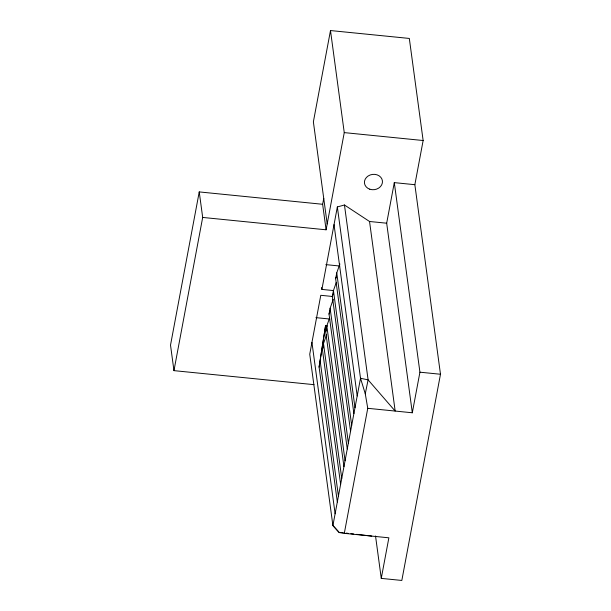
<?xml version="1.0" encoding="UTF-8"?>
<svg xmlns="http://www.w3.org/2000/svg" width="611" height="611" viewBox="0 0 611 611"><rect width="100%" height="100%" fill="white"/><g stroke="black" fill="none" stroke-linecap="round" stroke-linejoin="round"><path stroke-width="0.92" d="M337.325 501.982L319.087 367.096L325.541 325.785L327.389 325.969M319.087 367.096L325.541 325.785M326.091 229.805L322.639 204.28L199.232 191.915L202.684 217.432L326.091 229.805L344.253 132.61L330.49 30.55L409.317 38.44L423.14 140.522L414.854 184.69L440.485 374.253L401.824 580.45L381.264 578.388L375.521 535.946M199.232 191.915L170.515 345.116L173.959 370.64L314.001 384.655M173.959 370.64L202.684 217.432M330.49 30.55L313.374 121.849L327.19 223.909M322.639 204.28L323.746 198.384M333.614 290.584L321.89 289.408L337.348 206.938L344.459 204.998L369.54 221.488L386.679 223.206L412.31 412.776L367.753 408.308L365.279 393.812L360.513 378.278L337.348 206.938M340.632 484.309L322.402 349.423L323.502 343.535L326.633 334.629M343.947 466.636L325.709 331.758L326.816 325.862L329.635 317.85M347.262 448.97L329.024 314.085L330.123 308.227L333.255 299.314M350.577 431.297L332.338 296.411L333.438 290.553L336.256 282.534M353.891 413.624L335.653 278.738L336.753 272.88L339.884 263.975M386.679 223.206L394.294 182.628L414.854 184.69M332.506 296.472L320.783 295.296L309.739 354.204L332.903 525.544L339.265 532.578L344.306 533.35L367.753 408.308M381.264 578.388L388.871 537.81L344.306 533.35M412.31 412.776L419.925 372.191L394.294 182.628M365.279 393.812L368.097 379.859L344.459 204.998M335.653 278.738L336.279 276.959M332.338 296.411L333.278 293.738M329.024 314.085L330.276 310.518M325.709 331.758L326.648 329.085M322.402 349.423L323.654 345.864M339.265 532.578L332.903 525.544L360.513 378.278L368.097 379.859L395.172 411.058L369.54 221.488M344.253 132.61L423.14 140.522M325.854 264.624L339.747 266.022M315.933 317.644L329.864 319.041M419.925 372.191L440.485 374.253M340.457 532.448L343.298 532.777M346.147 533.113L348.041 533.334M350.882 533.663L353.723 533.991M356.564 534.327L371.732 536.091M334.034 224.611L357.206 395.951M336.753 272.88L354.991 407.736M333.438 290.553L351.676 425.401M330.123 308.227L348.369 443.074M321.63 287.514L321.89 289.408M326.816 325.862L345.055 460.747M323.502 343.535L341.74 478.421M320.187 361.208L338.425 496.094M311.946 342.412L335.111 513.767M369.754 189.196A9.05 7.683 -7.7 0 0 382.425 180.909A9.05 7.683 -7.7 0 0 368.158 175.983A9.05 7.683 -7.7 0 0 369.754 189.196"/></g></svg>
